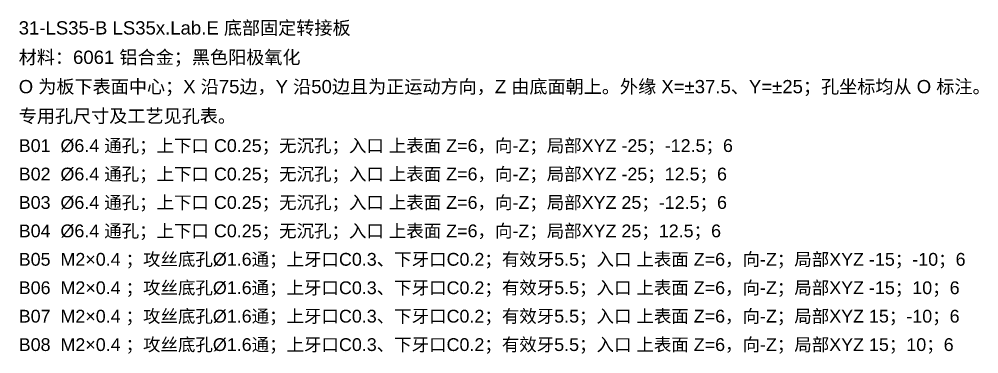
# Model space of a CAD drawing. Header units: millimetres. Extents: x 7 to 422, y 36 to 182.
# Drawn here: x 286.7 to 421.7, y 135.1 to 182.2 of the extents above; entities that cross this region are included whole.
import ezdxf

# ---------------------------------------------------------------- set-up
doc = ezdxf.new("R2010")
doc.units = ezdxf.units.MM
doc.header["$LTSCALE"] = 0.666667
doc.layers.add('ANNOTATIONS', color=7, linetype='CONTINUOUS', lineweight=18)
doc.styles.add('CJK', font='Arial Unicode.ttf')

msp = doc.modelspace()

# ---------------------------------------------------------------- texts
at = {"layer": 'ANNOTATIONS', "style": 'CJK'}
for s, height, p in [('31-LS35-B LS35x.Lab.E 底部固定转接板', 1.8666667, (286.66667, 180)), ('材料：6061 铝合金；黑色阳极氧化', 1.8666667, (286.66667, 175.86667)), ('O 为板下表面中心；X 沿75边，Y 沿50边且为正运动方向，Z 由底面朝上。外缘 X=±37.5、Y=±25；孔坐标均从 O 标注。', 1.8666667, (286.66667, 171.73333)), ('专用孔尺寸及工艺见孔表。', 1.8666667, (286.66667, 167.6)), ('B01  Ø6.4 通孔；上下口 C0.25；无沉孔；入口 上表面 Z=6，向-Z；局部XYZ -25；-12.5；6', 1.8, (286.66667, 163.46667)), ('B02  Ø6.4 通孔；上下口 C0.25；无沉孔；入口 上表面 Z=6，向-Z；局部XYZ -25；12.5；6', 1.8, (286.66667, 159.46667)), ('B03  Ø6.4 通孔；上下口 C0.25；无沉孔；入口 上表面 Z=6，向-Z；局部XYZ 25；-12.5；6', 1.8, (286.66667, 155.46667)), ('B04  Ø6.4 通孔；上下口 C0.25；无沉孔；入口 上表面 Z=6，向-Z；局部XYZ 25；12.5；6', 1.8, (286.66667, 151.46667)), ('B05  M2×0.4 ；攻丝底孔Ø1.6通；上牙口C0.3、下牙口C0.2；有效牙5.5；入口 上表面 Z=6，向-Z；局部XYZ -15；-10；6', 1.8, (286.66667, 147.46667)), ('B06  M2×0.4 ；攻丝底孔Ø1.6通；上牙口C0.3、下牙口C0.2；有效牙5.5；入口 上表面 Z=6，向-Z；局部XYZ -15；10；6', 1.8, (286.66667, 143.46667)), ('B07  M2×0.4 ；攻丝底孔Ø1.6通；上牙口C0.3、下牙口C0.2；有效牙5.5；入口 上表面 Z=6，向-Z；局部XYZ 15；-10；6', 1.8, (286.66667, 139.46667)), ('B08  M2×0.4 ；攻丝底孔Ø1.6通；上牙口C0.3、下牙口C0.2；有效牙5.5；入口 上表面 Z=6，向-Z；局部XYZ 15；10；6', 1.8, (286.66667, 135.46667))]:
    msp.add_text(s, height=height, dxfattribs=at).set_placement(p)

doc.saveas('drawing.dxf')
